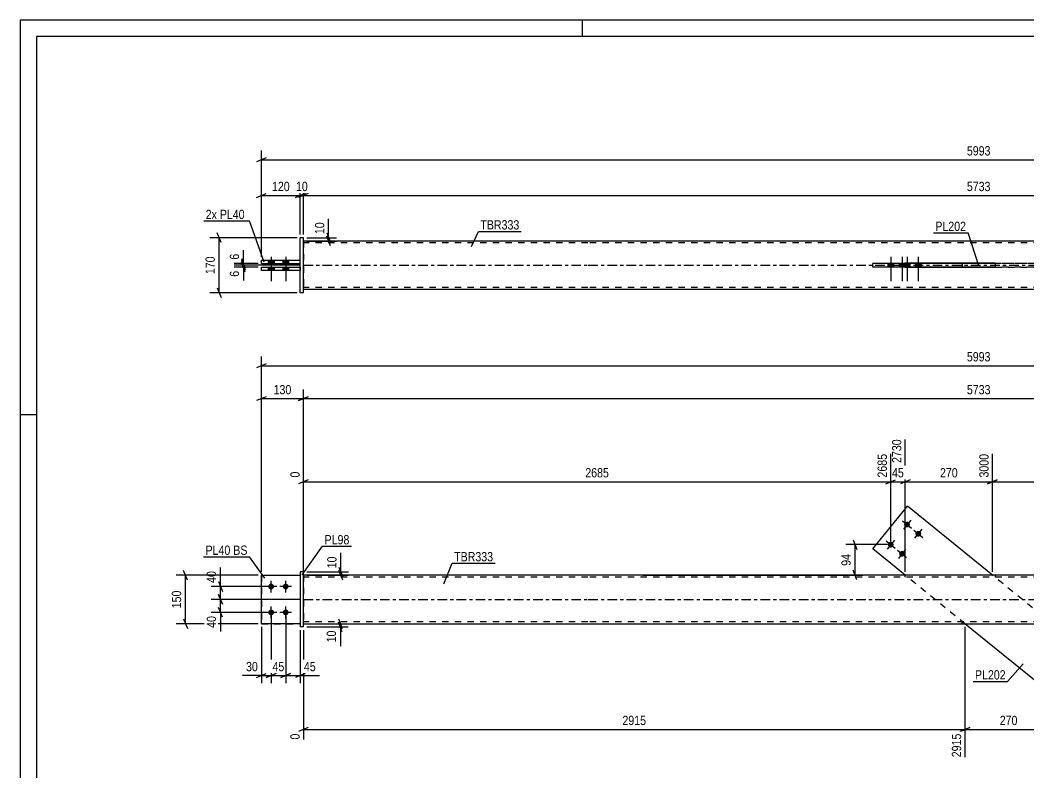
# Model space of a CAD drawing. Header units: millimetres. Extents: x 0 to 594, y 0 to 420.
# Drawn here: x 0 to 312, y 187.3 to 420 of the extents above; entities that cross this region are included whole.
import ezdxf

# ---------------------------------------------------------------- set-up
doc = ezdxf.new("R2010")
doc.units = ezdxf.units.MM
doc.linetypes.add('DXK_LINE_DOT2', pattern=[3.9198, 1.9599, -1.9599])
doc.linetypes.add('DXK_LINE_DOT3', pattern=[5.9187, 2.979, -0.9799, 0.9799, -0.9799])
doc.styles.add('Arial Narrow', font='ARIALN.TTF', dxfattribs={"height": 0.2})

# ---------------------------------------------------------------- blocks, each defined once
blk = doc.blocks.new('Unknown-580874361-1129')
at = {"color": 5, "linetype": 'Continuous'}
for p, q in [((594, 420), (0, 420)), ((0, 420), (0, 0)), ((174, 415), (174, 420)), ((589, 415), (5, 415)), ((5, 415), (5, 5)), ((5, 298), (0, 298))]:
    blk.add_line(p, q, dxfattribs=at)
blk = doc.blocks.new('Part-580874361-1928 - 1901')
at = {"color": 2, "linetype": 'Continuous'}
for p, q in [((74.64, 233.42), (74.64, 248.42)), ((74.64, 248.42), (86.64, 248.42)), ((86.64, 233.42), (74.64, 233.42))]:
    blk.add_line(p, q, dxfattribs=at)
at = {"color": 7, "linetype": 'DXK_LINE_DOT2'}
blk.add_line((86.64, 248.42), (86.64, 233.42), dxfattribs=at)
blk = doc.blocks.new('Part-580874361-1912 - 1901')
at = {"color": 2, "linetype": 'Continuous'}
for p, q in [((175.64, 248.42), (87.64, 248.42)), ((417.3, 248.42), (175.74, 248.42)), ((87.64, 233.42), (175.64, 233.42)), ((175.74, 233.42), (417.3, 233.42))]:
    blk.add_line(p, q, dxfattribs=at)
at = {"color": 7, "linetype": 'DXK_LINE_DOT2'}
for p, q in [((87.64, 248.42), (87.64, 233.42)), ((175.64, 247.82), (87.64, 247.82)), ((417.3, 247.82), (175.74, 247.82)), ((273.69, 248.42), (273.69, 247.82)), ((301.61, 248.42), (301.61, 247.82)), ((175.64, 234.02), (87.64, 234.02)), ((417.3, 234.02), (175.74, 234.02)), ((291.43, 233.42), (291.43, 234.02))]:
    blk.add_line(p, q, dxfattribs=at)
at = {"color": 7, "linetype": 'DXK_LINE_DOT3'}
for p, q in [((87.64, 240.92), (175.64, 240.92)), ((175.74, 240.92), (417.3, 240.92))]:
    blk.add_line(p, q, dxfattribs=at)
blk = doc.blocks.new('Part-580874361-1933 - 1901')
at = {"color": 7, "linetype": 'DXK_LINE_DOT2'}
for p, q in [((74.64, 248.42), (74.64, 233.42)), ((74.64, 248.42), (86.64, 248.42)), ((86.64, 248.42), (86.64, 233.42)), ((74.64, 233.42), (86.64, 233.42))]:
    blk.add_line(p, q, dxfattribs=at)
blk = doc.blocks.new('Part-580874361-1938 - 1901')
at = {"color": 2, "linetype": 'Continuous'}
for p, q in [((87.64, 249.42), (86.64, 249.42)), ((86.64, 249.42), (86.64, 232.42)), ((87.64, 232.42), (87.64, 249.42)), ((87.64, 232.42), (86.64, 232.42))]:
    blk.add_line(p, q, dxfattribs=at)
blk = doc.blocks.new('Part-580874361-1943 - 1901')
at = {"color": 2, "linetype": 'Continuous'}
for p, q in [((263.74, 256.57), (274.45, 269.77)), ((300.77, 248.42), (274.45, 269.77)), ((273.79, 248.42), (263.74, 256.57)), ((318.59, 212.06), (292.27, 233.42)), ((329.3, 225.26), (319.25, 233.42)), ((329.3, 225.26), (318.59, 212.06))]:
    blk.add_line(p, q, dxfattribs=at)
at = {"color": 7, "linetype": 'DXK_LINE_DOT2'}
for p, q in [((292.27, 233.42), (273.79, 248.42)), ((319.25, 233.42), (300.77, 248.42))]:
    blk.add_line(p, q, dxfattribs=at)
blk = doc.blocks.new('Bolt-580874361-1945 - 1901')
at = {"linetype": 'Continuous'}
for points in [[(77.64, 244.02, -1), (77.64, 245.82, -1)], [(82.14, 244.02, -1), (82.14, 245.82, -1)], [(77.64, 236.02, -1), (77.64, 237.82, -1)], [(82.14, 236.02, -1), (82.14, 237.82, -1)]]:
    blk.add_hatch(color=1, dxfattribs=at).paths.add_polyline_path(points)
at = {"color": 1, "linetype": 'Continuous'}
for p, q in [((77.64, 243.12), (77.64, 246.72)), ((82.14, 243.12), (82.14, 246.72)), ((79.44, 244.92), (75.84, 244.92)), ((83.94, 244.92), (80.34, 244.92)), ((77.64, 235.12), (77.64, 238.72)), ((82.14, 235.12), (82.14, 238.72)), ((79.44, 236.92), (75.84, 236.92)), ((83.94, 236.92), (80.34, 236.92))]:
    blk.add_line(p, q, dxfattribs=at)
blk = doc.blocks.new('Bolt-580874361-1946 - 1901')
at = {"linetype": 'Continuous'}
for points in [[(274.9, 264.77, -1), (273.77, 263.37, -1)], [(278.4, 261.94, -1), (277.26, 260.54, -1)], [(269.86, 258.56, -1), (268.73, 257.16, -1)], [(273.36, 255.72, -1), (272.22, 254.33, -1)]]:
    blk.add_hatch(color=1, dxfattribs=at).paths.add_polyline_path(points)
at = {"color": 1, "linetype": 'Continuous'}
for p, q in [((275.47, 265.47), (273.2, 262.68)), ((272.94, 265.21), (275.73, 262.94)), ((276.43, 262.37), (279.23, 260.1)), ((278.97, 262.63), (276.7, 259.84)), ((267.9, 259), (270.69, 256.73)), ((270.43, 259.26), (268.16, 256.46)), ((271.39, 256.16), (274.19, 253.89)), ((273.92, 256.42), (271.66, 253.63))]:
    blk.add_line(p, q, dxfattribs=at)
blk = doc.blocks.new('Part-580874361-2347 - 2328')
at = {"color": 2, "linetype": 'Continuous'}
for p, q in [((74.64, 342.63), (74.64, 343.63)), ((74.64, 343.63), (86.64, 343.63)), ((86.64, 342.63), (74.64, 342.63))]:
    blk.add_line(p, q, dxfattribs=at)
at = {"color": 7, "linetype": 'DXK_LINE_DOT2'}
blk.add_line((86.64, 343.63), (86.64, 342.63), dxfattribs=at)
blk = doc.blocks.new('Bolt-580874361-2331 - 2328')
at = {"linetype": 'Continuous'}
for points in [[(76.74, 344.83), (78.54, 344.83), (78.54, 345.83), (76.74, 345.83)], [(76.74, 344.83), (78.54, 344.83), (78.54, 345.83), (76.74, 345.83)], [(76.74, 342.63), (78.54, 342.63), (78.54, 343.63), (76.74, 343.63)], [(76.74, 342.63), (78.54, 342.63), (78.54, 343.63), (76.74, 343.63)], [(81.24, 344.83), (83.04, 344.83), (83.04, 345.83), (81.24, 345.83)], [(81.24, 344.83), (83.04, 344.83), (83.04, 345.83), (81.24, 345.83)], [(81.24, 342.63), (83.04, 342.63), (83.04, 343.63), (81.24, 343.63)], [(81.24, 342.63), (83.04, 342.63), (83.04, 343.63), (81.24, 343.63)]]:
    blk.add_hatch(color=1, dxfattribs=at).paths.add_polyline_path(points)
at = {"color": 1, "linetype": 'Continuous'}
for p, q in [((77.64, 346.83), (77.64, 339.33)), ((77.64, 346.83), (77.64, 339.33)), ((82.14, 346.83), (82.14, 339.33)), ((82.14, 346.83), (82.14, 339.33)), ((76.74, 345.83), (76.74, 344.83)), ((76.74, 345.83), (76.74, 344.83)), ((76.74, 343.63), (76.74, 342.63)), ((76.74, 343.63), (76.74, 342.63)), ((78.54, 345.83), (78.54, 344.83)), ((78.54, 345.83), (78.54, 344.83)), ((78.54, 343.63), (78.54, 342.63)), ((78.54, 343.63), (78.54, 342.63)), ((81.24, 345.83), (81.24, 344.83)), ((81.24, 345.83), (81.24, 344.83)), ((81.24, 343.63), (81.24, 342.63)), ((81.24, 343.63), (81.24, 342.63)), ((83.04, 345.83), (83.04, 344.83)), ((83.04, 345.83), (83.04, 344.83)), ((83.04, 343.63), (83.04, 342.63)), ((83.04, 343.63), (83.04, 342.63))]:
    blk.add_line(p, q, dxfattribs=at)
blk = doc.blocks.new('Part-580874361-2336 - 2328')
at = {"color": 2, "linetype": 'Continuous'}
for p, q in [((263.74, 343.63), (263.74, 344.83)), ((301.61, 344.83), (263.74, 344.83)), ((301.61, 343.63), (263.74, 343.63)), ((274.45, 343.63), (274.45, 344.83))]:
    blk.add_line(p, q, dxfattribs=at)
at = {"color": 7, "linetype": 'DXK_LINE_DOT2'}
for p, q in [((329.3, 344.83), (301.61, 344.83)), ((329.3, 343.63), (301.61, 343.63)), ((318.59, 343.63), (318.59, 344.83)), ((329.3, 343.63), (329.3, 344.83))]:
    blk.add_line(p, q, dxfattribs=at)
blk = doc.blocks.new('Part-580874361-2337 - 2328')
at = {"color": 2, "linetype": 'Continuous'}
for p, q in [((87.64, 352.73), (86.64, 352.73)), ((86.64, 335.73), (86.64, 352.73)), ((87.64, 335.73), (87.64, 352.73)), ((87.64, 335.73), (86.64, 335.73))]:
    blk.add_line(p, q, dxfattribs=at)
blk = doc.blocks.new('Part-580874361-2342 - 2328')
at = {"color": 2, "linetype": 'Continuous'}
for p, q in [((74.64, 344.83), (74.64, 345.83)), ((74.64, 345.83), (86.64, 345.83)), ((74.64, 344.83), (86.64, 344.83))]:
    blk.add_line(p, q, dxfattribs=at)
at = {"color": 7, "linetype": 'DXK_LINE_DOT2'}
blk.add_line((86.64, 344.83), (86.64, 345.83), dxfattribs=at)
blk = doc.blocks.new('Part-580874361-2367 - 2328')
at = {"color": 2, "linetype": 'Continuous'}
for p, q in [((175.64, 351.73), (87.64, 351.73)), ((417.3, 351.73), (175.74, 351.73)), ((273.69, 344.83), (273.69, 344.93)), ((301.61, 344.93), (273.69, 344.93)), ((273.69, 343.53), (273.69, 343.63)), ((301.61, 343.53), (273.69, 343.53)), ((291.43, 344.93), (291.43, 344.83)), ((291.43, 343.53), (291.43, 343.63)), ((301.61, 344.93), (301.61, 343.53)), ((175.64, 336.73), (87.64, 336.73)), ((417.3, 336.73), (175.74, 336.73))]:
    blk.add_line(p, q, dxfattribs=at)
at = {"color": 7, "linetype": 'DXK_LINE_DOT2'}
for p, q in [((87.64, 351.73), (87.64, 336.73)), ((175.64, 351.13), (87.64, 351.13)), ((417.3, 351.13), (175.74, 351.13)), ((273.69, 344.93), (273.69, 343.63)), ((291.43, 344.83), (291.43, 343.53)), ((301.61, 344.93), (319.35, 344.93)), ((319.35, 343.53), (301.61, 343.53)), ((175.64, 337.33), (87.64, 337.33)), ((417.3, 337.33), (175.74, 337.33))]:
    blk.add_line(p, q, dxfattribs=at)
at = {"color": 7, "linetype": 'DXK_LINE_DOT3'}
for p, q in [((87.64, 344.23), (175.64, 344.23)), ((175.74, 344.23), (417.3, 344.23))]:
    blk.add_line(p, q, dxfattribs=at)
blk = doc.blocks.new('Bolt-580874361-2373 - 2328')
at = {"linetype": 'Continuous'}
for points in [[(270.2, 344.83), (268.4, 344.83), (268.4, 343.63), (270.2, 343.63)], [(273.69, 344.83), (271.89, 344.83), (271.89, 343.63), (273.69, 343.63)], [(275.24, 344.83), (273.44, 344.83), (273.44, 343.63), (275.24, 343.63)], [(278.73, 344.83), (276.93, 344.83), (276.93, 343.63), (278.73, 343.63)]]:
    blk.add_hatch(color=1, dxfattribs=at).paths.add_polyline_path(points)
at = {"color": 1, "linetype": 'Continuous'}
for p, q in [((269.3, 346.83), (269.3, 339.33)), ((272.79, 346.83), (272.79, 339.33)), ((274.34, 346.83), (274.34, 339.33)), ((277.83, 346.83), (277.83, 339.33)), ((268.4, 344.83), (268.4, 343.63)), ((270.2, 344.83), (270.2, 343.63)), ((271.89, 344.83), (271.89, 343.63)), ((273.44, 344.83), (273.44, 343.63)), ((273.69, 344.83), (273.69, 343.63)), ((275.24, 344.83), (275.24, 343.63)), ((276.93, 344.83), (276.93, 343.63)), ((278.73, 344.83), (278.73, 343.63))]:
    blk.add_line(p, q, dxfattribs=at)
blk = doc.blocks.new('StraightDimension-580874361-2155 - 1901')
at = {"color": 7, "linetype": 'Continuous'}
for p, q in [((292.27, 232.42), (292.27, 192.13)), ((319.25, 232.42), (319.25, 192.13)), ((293.77, 201.34), (290.77, 200.14)), ((292.27, 200.74), (319.25, 200.74)), ((317.75, 200.14), (320.75, 201.34))]:
    blk.add_line(p, q, dxfattribs=at)
at = {"color": 0}
blk.add_wipeout([(309.1, 201.49), (309.1, 205.69), (302.42, 205.69), (302.42, 201.49)], dxfattribs=at)
at = {"color": 0, "linetype": 'Continuous'}
blk.add_wipeout([(318.65, 200.04), (314.45, 200.04), (314.45, 191.53), (318.65, 191.53)], dxfattribs=at)
at = {"color": 3, "style": 'Arial Narrow'}
blk.add_text('270', height=2.863, dxfattribs=at).set_placement((303.02, 202.09))
at = {"color": 3, "linetype": 'Continuous', "style": 'Arial Narrow'}
blk.add_text('3185', height=2.863, rotation=90.0002, dxfattribs=at).set_placement((318.05, 192.13))
blk = doc.blocks.new('StraightDimension-580874361-4114 - 1901')
at = {"color": 7, "linetype": 'Continuous'}
for p, q in [((74.64, 249.42), (74.64, 305.85)), ((87.64, 250.42), (87.64, 305.85)), ((76.14, 303.6), (73.14, 302.4)), ((74.64, 303), (87.64, 303)), ((86.14, 302.4), (89.14, 303.6))]:
    blk.add_line(p, q, dxfattribs=at)
at = {"color": 0}
blk.add_wipeout([(84.48, 303.75), (84.48, 307.95), (77.8, 307.95), (77.8, 303.75)], dxfattribs=at)
at = {"color": 3, "style": 'Arial Narrow'}
blk.add_text('130', height=2.863, dxfattribs=at).set_placement((78.4, 304.35))
blk = doc.blocks.new('StraightDimension-580874361-2125 - 1901')
at = {"color": 7, "linetype": 'Continuous'}
for p, q in [((98.6, 250.92), (99.8, 247.92)), ((99.8, 246.92), (98.6, 249.92)), ((88.64, 249.42), (101.6, 249.42)), ((88.64, 248.42), (101.6, 248.42)), ((99.2, 248.42), (99.2, 249.42))]:
    blk.add_line(p, q, dxfattribs=at)
at = {"color": 0}
blk.add_wipeout([(98.45, 254.8), (94.25, 254.8), (94.25, 249.94), (98.45, 249.94)], dxfattribs=at)
at = {"color": 7, "linetype": 'Continuous'}
blk.add_line((99.2, 249.42), (99.2, 255.32), dxfattribs=at)
blk.add_line((99.2, 249.42), (99.2, 255.32), dxfattribs=at)
at = {"color": 3, "style": 'Arial Narrow'}
blk.add_text('10', height=2.863, rotation=90.0002, dxfattribs=at).set_placement((97.85, 250.54))
blk = doc.blocks.new('StraightDimension-580874361-2235 - 1901')
at = {"color": 7, "linetype": 'Continuous'}
for p, q in [((273.79, 249.42), (273.79, 290.42)), ((300.77, 249.42), (300.77, 285.92)), ((275.29, 277.91), (272.29, 276.71)), ((299.27, 276.71), (302.27, 277.91)), ((273.79, 277.31), (300.77, 277.31))]:
    blk.add_line(p, q, dxfattribs=at)
at = {"color": 0, "linetype": 'Continuous'}
blk.add_wipeout([(300.17, 286.52), (295.97, 286.52), (295.97, 278.01), (300.17, 278.01)], dxfattribs=at)
at = {"color": 0}
blk.add_wipeout([(290.62, 278.06), (290.62, 282.26), (283.94, 282.26), (283.94, 278.06)], dxfattribs=at)
at = {"color": 3, "linetype": 'Continuous', "style": 'Arial Narrow'}
blk.add_text('3000', height=2.863, rotation=90.0002, dxfattribs=at).set_placement((299.57, 278.61))
at = {"color": 3, "style": 'Arial Narrow'}
blk.add_text('270', height=2.863, dxfattribs=at).set_placement((284.54, 278.66))
blk = doc.blocks.new('StraightDimension-580874361-2098 - 1901')
at = {"color": 7, "linetype": 'Continuous'}
for p, q in [((76.64, 244.92), (59.09, 244.92)), ((61.34, 246.42), (62.54, 243.42)), ((61.94, 240.92), (61.94, 244.92)), ((86.64, 240.92), (59.09, 240.92)), ((62.54, 239.42), (61.34, 242.42))]:
    blk.add_line(p, q, dxfattribs=at)
at = {"color": 0}
blk.add_wipeout([(61.19, 250.3), (56.99, 250.3), (56.99, 245.44), (61.19, 245.44)], dxfattribs=at)
at = {"color": 7, "linetype": 'Continuous'}
blk.add_line((61.94, 244.92), (61.94, 250.82), dxfattribs=at)
blk.add_line((61.94, 244.92), (61.94, 250.82), dxfattribs=at)
at = {"color": 3, "style": 'Arial Narrow'}
blk.add_text('40', height=2.863, rotation=90.0002, dxfattribs=at).set_placement((60.59, 246.04))
blk = doc.blocks.new('StraightDimension-580874361-1996 - 1901')
at = {"color": 7, "linetype": 'Continuous'}
for p, q in [((257.65, 259.36), (258.85, 256.36)), ((268.3, 257.86), (255.4, 257.86)), ((258.25, 248.44), (258.25, 257.86)), ((258.85, 246.94), (257.65, 249.94)), ((192.64, 248.44), (260.65, 248.44))]:
    blk.add_line(p, q, dxfattribs=at)
at = {"color": 0}
blk.add_wipeout([(257.5, 255.58), (253.3, 255.58), (253.3, 250.72), (257.5, 250.72)], dxfattribs=at)
at = {"color": 3, "style": 'Arial Narrow'}
blk.add_text('94', height=2.863, rotation=90.0002, dxfattribs=at).set_placement((256.9, 251.32))
blk = doc.blocks.new('StraightDimension-580874361-2041 - 1901')
at = {"color": 7, "linetype": 'Continuous'}
for p, q in [((51.74, 246.92), (50.54, 249.92)), ((73.64, 248.42), (48.29, 248.42)), ((51.14, 233.42), (51.14, 248.42)), ((50.54, 234.92), (51.74, 231.92)), ((73.64, 233.42), (48.29, 233.42))]:
    blk.add_line(p, q, dxfattribs=at)
at = {"color": 0}
blk.add_wipeout([(50.39, 244.26), (46.19, 244.26), (46.19, 237.58), (50.39, 237.58)], dxfattribs=at)
at = {"color": 3, "style": 'Arial Narrow'}
blk.add_text('150', height=2.863, rotation=90.0002, dxfattribs=at).set_placement((49.79, 238.18))
blk = doc.blocks.new('StraightDimension-580874361-2257 - 1901')
at = {"color": 7, "linetype": 'Continuous'}
for p, q in [((273.79, 249.42), (273.79, 290.42)), ((269.3, 258.86), (269.3, 285.92)), ((267.8, 276.71), (270.8, 277.91)), ((275.29, 277.91), (272.29, 276.71)), ((269.3, 277.31), (273.79, 277.31))]:
    blk.add_line(p, q, dxfattribs=at)
at = {"color": 0}
blk.add_wipeout([(273.97, 278.06), (273.97, 282.26), (269.11, 282.26), (269.11, 278.06)], dxfattribs=at)
at = {"color": 0, "linetype": 'Continuous'}
blk.add_wipeout([(273.19, 291.02), (268.99, 291.02), (268.99, 282.51), (273.19, 282.51)], dxfattribs=at)
at = {"color": 3, "linetype": 'Continuous', "style": 'Arial Narrow'}
blk.add_text('2730', height=2.863, rotation=90.0002, dxfattribs=at).set_placement((272.59, 283.11))
at = {"color": 3, "style": 'Arial Narrow'}
blk.add_text('45', height=2.863, dxfattribs=at).set_placement((269.71, 278.66))
blk = doc.blocks.new('StraightDimension-580874361-2111 - 1901')
at = {"color": 7, "linetype": 'Continuous'}
for p, q in [((86.64, 240.92), (59.09, 240.92)), ((61.34, 242.42), (62.54, 239.42)), ((61.94, 236.92), (61.94, 240.92)), ((62.54, 235.42), (61.34, 238.42)), ((76.64, 236.92), (59.09, 236.92))]:
    blk.add_line(p, q, dxfattribs=at)
at = {"color": 0}
blk.add_wipeout([(61.19, 236.39), (56.99, 236.39), (56.99, 231.54), (61.19, 231.54)], dxfattribs=at)
at = {"color": 7, "linetype": 'Continuous'}
blk.add_line((61.94, 236.92), (61.94, 231.01), dxfattribs=at)
blk.add_line((61.94, 236.92), (61.94, 231.01), dxfattribs=at)
at = {"color": 3, "style": 'Arial Narrow'}
blk.add_text('40', height=2.863, rotation=90.0002, dxfattribs=at).set_placement((60.59, 232.14))
blk = doc.blocks.new('StraightDimension-580874361-2134 - 1901')
at = {"color": 7, "linetype": 'Continuous'}
for p, q in [((98.45, 234.92), (99.65, 231.92)), ((88.64, 233.42), (101.45, 233.42)), ((88.64, 232.42), (101.45, 232.42)), ((99.65, 230.92), (98.45, 233.92)), ((99.05, 232.42), (99.05, 233.42))]:
    blk.add_line(p, q, dxfattribs=at)
at = {"color": 0}
blk.add_wipeout([(98.3, 231.89), (94.1, 231.89), (94.1, 227.04), (98.3, 227.04)], dxfattribs=at)
at = {"color": 7, "linetype": 'Continuous'}
blk.add_line((99.05, 232.42), (99.05, 226.51), dxfattribs=at)
blk.add_line((99.05, 232.42), (99.05, 226.51), dxfattribs=at)
at = {"color": 3, "style": 'Arial Narrow'}
blk.add_text('10', height=2.863, rotation=90.0002, dxfattribs=at).set_placement((97.7, 227.64))
blk = doc.blocks.new('StraightDimension-580874361-2143 - 1901')
at = {"color": 7, "linetype": 'Continuous'}
for p, q in [((87.64, 231.42), (87.64, 197.61)), ((292.27, 232.42), (292.27, 192.13)), ((89.14, 201.34), (86.14, 200.14)), ((87.64, 200.74), (292.27, 200.74)), ((290.77, 200.14), (293.77, 201.34))]:
    blk.add_line(p, q, dxfattribs=at)
at = {"color": 0}
blk.add_wipeout([(194.21, 201.49), (194.21, 205.69), (185.7, 205.69), (185.7, 201.49)], dxfattribs=at)
at = {"color": 0, "linetype": 'Continuous'}
for points in [[(87.04, 200.04), (82.84, 200.04), (82.84, 197.01), (87.04, 197.01)], [(291.67, 200.04), (287.47, 200.04), (287.47, 191.53), (291.67, 191.53)]]:
    blk.add_wipeout(points, dxfattribs=at)
at = {"color": 3, "style": 'Arial Narrow'}
blk.add_text('2915', height=2.863, dxfattribs=at).set_placement((186.3, 202.09))
at = {"color": 3, "linetype": 'Continuous', "style": 'Arial Narrow'}
for s, height, p in [('0', 2.86, (86.44, 197.61)), ('2915', 2.863, (291.07, 192.13))]:
    blk.add_text(s, height=height, rotation=90.0002, dxfattribs=at).set_placement(p)
blk = doc.blocks.new('StraightDimension-580874361-2196 - 1901')
at = {"color": 7, "linetype": 'Continuous'}
for p, q in [((77.64, 235.92), (77.64, 214.99)), ((74.64, 232.42), (74.64, 214.99)), ((73.14, 216.79), (76.14, 217.99)), ((74.64, 217.39), (77.64, 217.39)), ((79.14, 217.99), (76.14, 216.79))]:
    blk.add_line(p, q, dxfattribs=at)
at = {"color": 0}
blk.add_wipeout([(74.12, 218.14), (74.12, 222.34), (69.26, 222.34), (69.26, 218.14)], dxfattribs=at)
at = {"color": 7, "linetype": 'Continuous'}
blk.add_line((74.64, 217.39), (68.74, 217.39), dxfattribs=at)
blk.add_line((74.64, 217.39), (68.74, 217.39), dxfattribs=at)
at = {"color": 3, "style": 'Arial Narrow'}
blk.add_text('30', height=2.863, dxfattribs=at).set_placement((69.86, 218.74))
blk = doc.blocks.new('StraightDimension-580874361-2206 - 1901')
at = {"color": 7, "linetype": 'Continuous'}
for p, q in [((77.64, 235.92), (77.64, 214.99)), ((82.14, 235.92), (82.14, 214.99)), ((76.14, 216.79), (79.14, 217.99)), ((77.64, 217.39), (82.14, 217.39)), ((83.64, 217.99), (80.64, 216.79))]:
    blk.add_line(p, q, dxfattribs=at)
at = {"color": 0}
blk.add_wipeout([(82.32, 218.14), (82.32, 222.34), (77.46, 222.34), (77.46, 218.14)], dxfattribs=at)
at = {"color": 3, "style": 'Arial Narrow'}
blk.add_text('45', height=2.863, dxfattribs=at).set_placement((78.06, 218.74))
blk = doc.blocks.new('StraightDimension-580874361-2213 - 1901')
at = {"color": 7, "linetype": 'Continuous'}
for p, q in [((82.14, 235.92), (82.14, 214.99)), ((86.64, 231.42), (86.64, 214.99)), ((80.64, 216.79), (83.64, 217.99)), ((82.14, 217.39), (86.64, 217.39)), ((88.14, 217.99), (85.14, 216.79))]:
    blk.add_line(p, q, dxfattribs=at)
at = {"color": 0}
blk.add_wipeout([(92.02, 218.14), (92.02, 222.34), (87.17, 222.34), (87.17, 218.14)], dxfattribs=at)
at = {"color": 7, "linetype": 'Continuous'}
blk.add_line((86.64, 217.39), (92.55, 217.39), dxfattribs=at)
blk.add_line((86.64, 217.39), (92.55, 217.39), dxfattribs=at)
at = {"color": 3, "style": 'Arial Narrow'}
blk.add_text('45', height=2.863, dxfattribs=at).set_placement((87.77, 218.74))
blk = doc.blocks.new('StraightDimension-580874361-2221 - 1901')
at = {"color": 7, "linetype": 'Continuous'}
for p, q in [((300.77, 249.42), (300.77, 285.92)), ((505.4, 250.42), (505.4, 285.92)), ((302.27, 277.91), (299.27, 276.71)), ((503.9, 276.71), (506.9, 277.91)), ((300.77, 277.31), (505.4, 277.31))]:
    blk.add_line(p, q, dxfattribs=at)
at = {"color": 0, "linetype": 'Continuous'}
blk.add_wipeout([(504.8, 286.52), (500.6, 286.52), (500.6, 278.01), (504.8, 278.01)], dxfattribs=at)
at = {"color": 0}
blk.add_wipeout([(407.34, 278.06), (407.34, 282.26), (398.83, 282.26), (398.83, 278.06)], dxfattribs=at)
at = {"color": 3, "linetype": 'Continuous', "style": 'Arial Narrow'}
blk.add_text('5733', height=2.863, rotation=90.0002, dxfattribs=at).set_placement((504.2, 278.61))
at = {"color": 3, "style": 'Arial Narrow'}
blk.add_text('2733', height=2.863, dxfattribs=at).set_placement((399.43, 278.66))
blk = doc.blocks.new('StraightDimension-580874361-2273 - 1901')
at = {"color": 7, "linetype": 'Continuous'}
for p, q in [((269.3, 258.86), (269.3, 285.92)), ((89.14, 277.91), (86.14, 276.71)), ((87.64, 249.42), (87.64, 280.44)), ((267.8, 276.71), (270.8, 277.91)), ((87.64, 277.31), (269.3, 277.31))]:
    blk.add_line(p, q, dxfattribs=at)
at = {"color": 0, "linetype": 'Continuous'}
for points in [[(268.7, 286.52), (264.5, 286.52), (264.5, 278.01), (268.7, 278.01)], [(87.04, 281.04), (82.84, 281.04), (82.84, 278.01), (87.04, 278.01)]]:
    blk.add_wipeout(points, dxfattribs=at)
at = {"color": 0}
blk.add_wipeout([(182.72, 278.06), (182.72, 282.26), (174.21, 282.26), (174.21, 278.06)], dxfattribs=at)
at = {"color": 3, "linetype": 'Continuous', "style": 'Arial Narrow'}
for s, height, p in [('2685', 2.863, (268.1, 278.61)), ('0', 2.86, (86.44, 278.61))]:
    blk.add_text(s, height=height, rotation=90.0002, dxfattribs=at).set_placement(p)
at = {"color": 3, "style": 'Arial Narrow'}
blk.add_text('2685', height=2.863, dxfattribs=at).set_placement((174.81, 278.66))
blk = doc.blocks.new('StraightDimension-580874361-2284 - 1901')
at = {"color": 7, "linetype": 'Continuous'}
for p, q in [((74.64, 249.42), (74.64, 316.02)), ((76.14, 313.77), (73.14, 312.57)), ((74.64, 313.17), (518.4, 313.17))]:
    blk.add_line(p, q, dxfattribs=at)
at = {"color": 0}
blk.add_wipeout([(300.78, 313.92), (300.78, 318.12), (292.26, 318.12), (292.26, 313.92)], dxfattribs=at)
at = {"color": 3, "style": 'Arial Narrow'}
blk.add_text('5993', height=2.863, dxfattribs=at).set_placement((292.86, 314.52))
blk = doc.blocks.new('StraightDimension-580874361-4113 - 1901')
at = {"color": 7, "linetype": 'Continuous'}
for p, q in [((87.64, 250.42), (87.64, 305.85)), ((89.14, 303.6), (86.14, 302.4)), ((87.64, 303), (505.4, 303))]:
    blk.add_line(p, q, dxfattribs=at)
at = {"color": 0}
blk.add_wipeout([(300.78, 303.75), (300.78, 307.95), (292.26, 307.95), (292.26, 303.75)], dxfattribs=at)
at = {"color": 3, "style": 'Arial Narrow'}
blk.add_text('5733', height=2.863, dxfattribs=at).set_placement((292.86, 304.35))
blk = doc.blocks.new('StraightDimension-580874361-2483 - 2328')
at = {"color": 7, "linetype": 'Continuous'}
for p, q in [((74.64, 346.83), (74.64, 368.67)), ((86.64, 353.73), (86.64, 368.67)), ((73.14, 365.22), (76.14, 366.42)), ((74.64, 365.82), (86.64, 365.82)), ((88.14, 366.42), (85.14, 365.22))]:
    blk.add_line(p, q, dxfattribs=at)
at = {"color": 0}
blk.add_wipeout([(83.98, 366.57), (83.98, 370.77), (77.3, 370.77), (77.3, 366.57)], dxfattribs=at)
at = {"color": 3, "style": 'Arial Narrow'}
blk.add_text('120', height=2.863, dxfattribs=at).set_placement((77.9, 367.17))
blk = doc.blocks.new('StraightDimension-580874361-2524 - 2328')
at = {"color": 7, "linetype": 'Continuous'}
for p, q in [((85.64, 352.73), (58.7, 352.73)), ((62.15, 351.23), (60.95, 354.23)), ((61.55, 335.73), (61.55, 352.73)), ((60.95, 337.23), (62.15, 334.23)), ((85.64, 335.73), (58.7, 335.73))]:
    blk.add_line(p, q, dxfattribs=at)
at = {"color": 0}
blk.add_wipeout([(60.8, 347.57), (56.6, 347.57), (56.6, 340.89), (60.8, 340.89)], dxfattribs=at)
at = {"color": 3, "style": 'Arial Narrow'}
blk.add_text('170', height=2.863, rotation=90.0002, dxfattribs=at).set_placement((60.2, 341.49))
blk = doc.blocks.new('StraightDimension-580874361-2406 - 2328')
at = {"color": 7, "linetype": 'Continuous'}
for p, q in [((86.64, 344.23), (66.2, 344.23)), ((73.64, 343.63), (66.2, 343.63)), ((68.45, 345.73), (69.65, 342.73)), ((69.65, 342.13), (68.45, 345.13)), ((69.05, 343.63), (69.05, 344.23))]:
    blk.add_line(p, q, dxfattribs=at)
at = {"color": 0}
blk.add_wipeout([(68.3, 343.11), (64.1, 343.11), (64.1, 340.08), (68.3, 340.08)], dxfattribs=at)
at = {"color": 7, "linetype": 'Continuous'}
blk.add_line((69.05, 343.63), (69.05, 339.55), dxfattribs=at)
blk.add_line((69.05, 343.63), (69.05, 339.55), dxfattribs=at)
at = {"color": 3, "style": 'Arial Narrow'}
blk.add_text('6', height=2.86, rotation=90.0002, dxfattribs=at).set_placement((67.7, 340.68))
blk = doc.blocks.new('StraightDimension-580874361-2379 - 2328')
at = {"color": 7, "linetype": 'Continuous'}
for p, q in [((88.64, 352.73), (97.82, 352.73)), ((94.82, 354.23), (96.02, 351.23)), ((96.02, 350.23), (94.82, 353.23)), ((95.42, 351.73), (95.42, 352.73)), ((88.64, 351.73), (97.82, 351.73))]:
    blk.add_line(p, q, dxfattribs=at)
at = {"color": 0}
blk.add_wipeout([(94.67, 358.11), (90.47, 358.11), (90.47, 353.26), (94.67, 353.26)], dxfattribs=at)
at = {"color": 7, "linetype": 'Continuous'}
blk.add_line((95.42, 352.73), (95.42, 358.64), dxfattribs=at)
blk.add_line((95.42, 352.73), (95.42, 358.64), dxfattribs=at)
at = {"color": 3, "style": 'Arial Narrow'}
blk.add_text('10', height=2.863, rotation=90.0002, dxfattribs=at).set_placement((94.07, 353.86))
blk = doc.blocks.new('StraightDimension-580874361-2390 - 2328')
at = {"color": 7, "linetype": 'Continuous'}
for p, q in [((73.64, 344.83), (66.2, 344.83)), ((86.64, 344.23), (66.2, 344.23)), ((68.45, 346.33), (69.65, 343.33)), ((69.65, 342.73), (68.45, 345.73)), ((69.05, 344.23), (69.05, 344.83))]:
    blk.add_line(p, q, dxfattribs=at)
at = {"color": 0}
blk.add_wipeout([(68.3, 348.38), (64.1, 348.38), (64.1, 345.36), (68.3, 345.36)], dxfattribs=at)
at = {"color": 7, "linetype": 'Continuous'}
blk.add_line((69.05, 344.83), (69.05, 348.91), dxfattribs=at)
blk.add_line((69.05, 344.83), (69.05, 348.91), dxfattribs=at)
at = {"color": 3, "style": 'Arial Narrow'}
blk.add_text('6', height=2.86, rotation=90.0002, dxfattribs=at).set_placement((67.7, 345.96))
blk = doc.blocks.new('StraightDimension-580874361-2473 - 2328')
at = {"color": 7, "linetype": 'Continuous'}
for p, q in [((87.64, 353.73), (87.64, 368.67)), ((89.14, 366.42), (86.14, 365.22)), ((87.64, 365.82), (505.4, 365.82))]:
    blk.add_line(p, q, dxfattribs=at)
at = {"color": 0}
blk.add_wipeout([(300.78, 366.57), (300.78, 370.77), (292.26, 370.77), (292.26, 366.57)], dxfattribs=at)
at = {"color": 3, "style": 'Arial Narrow'}
blk.add_text('5733', height=2.863, dxfattribs=at).set_placement((292.86, 367.17))
blk = doc.blocks.new('StraightDimension-580874361-2493 - 2328')
at = {"color": 7, "linetype": 'Continuous'}
for p, q in [((86.64, 353.73), (86.64, 368.67)), ((87.64, 353.73), (87.64, 368.67)), ((85.14, 365.22), (88.14, 366.42)), ((89.14, 366.42), (86.14, 365.22)), ((86.64, 365.82), (87.64, 365.82))]:
    blk.add_line(p, q, dxfattribs=at)
at = {"color": 0}
blk.add_wipeout([(89.57, 366.57), (89.57, 370.77), (84.71, 370.77), (84.71, 366.57)], dxfattribs=at)
at = {"color": 3, "style": 'Arial Narrow'}
blk.add_text('10', height=2.863, dxfattribs=at).set_placement((85.31, 367.17))
blk = doc.blocks.new('StraightDimension-580874361-2504 - 2328')
at = {"color": 7, "linetype": 'Continuous'}
for p, q in [((74.64, 346.83), (74.64, 379.68)), ((76.14, 377.43), (73.14, 376.23)), ((74.64, 376.83), (518.4, 376.83))]:
    blk.add_line(p, q, dxfattribs=at)
at = {"color": 0}
blk.add_wipeout([(300.78, 377.58), (300.78, 381.78), (292.26, 381.78), (292.26, 377.58)], dxfattribs=at)
at = {"color": 3, "style": 'Arial Narrow'}
blk.add_text('5993', height=2.863, dxfattribs=at).set_placement((292.86, 378.18))
blk = doc.blocks.new('Mark-580874361-1908 - 1901')
at = {"color": 0}
blk.add_wipeout([(146.31, 252.71), (146.31, 255.71), (134.25, 255.71), (134.25, 252.71)], dxfattribs=at)
blk.add_wipeout([(146.31, 252.71), (146.31, 255.71), (134.25, 255.71), (134.25, 252.71)], dxfattribs=at)
at = {"color": 30, "linetype": 'Continuous'}
for p, q in [((131.05, 245.76), (133.65, 252.11)), ((133.65, 252.11), (146.91, 252.11))]:
    blk.add_line(p, q, dxfattribs=at)
at = {"color": 3, "style": 'Arial Narrow'}
blk.add_text('TBR333', height=2.863, dxfattribs=at).set_placement((134.25, 252.71))
blk = doc.blocks.new('Mark-580874361-1934 - 1901')
at = {"color": 0}
blk.add_wipeout([(101.85, 257.96), (101.85, 260.96), (94.17, 260.96), (94.17, 257.96)], dxfattribs=at)
blk.add_wipeout([(101.85, 257.96), (101.85, 260.96), (94.17, 260.96), (94.17, 257.96)], dxfattribs=at)
at = {"color": 30, "linetype": 'Continuous'}
for p, q in [((87.28, 248.5), (93.57, 257.36)), ((93.57, 257.36), (102.45, 257.36))]:
    blk.add_line(p, q, dxfattribs=at)
at = {"color": 3, "style": 'Arial Narrow'}
blk.add_text('PL98', height=2.863, dxfattribs=at).set_placement((94.17, 257.96))
blk = doc.blocks.new('Mark-580874361-1939 - 1901')
at = {"color": 0}
blk.add_wipeout([(304.87, 216.18), (304.87, 219.18), (295.36, 219.18), (295.36, 216.18)], dxfattribs=at)
blk.add_wipeout([(304.87, 216.18), (304.87, 219.18), (295.36, 219.18), (295.36, 216.18)], dxfattribs=at)
at = {"color": 30, "linetype": 'Continuous'}
for p in [(310.23, 221.06), (294.76, 215.58)]:
    blk.add_line(p, (305.47, 215.58), dxfattribs=at)
at = {"color": 3, "style": 'Arial Narrow'}
blk.add_text('PL202', height=2.863, dxfattribs=at).set_placement((295.36, 216.18))
blk = doc.blocks.new('MarkSet-580874361-2313 - 1901')
at = {"color": 0}
blk.add_wipeout([(65.02, 254.71), (65.02, 257.71), (57.34, 257.71), (57.34, 254.71)], dxfattribs=at)
blk.add_wipeout([(65.02, 254.71), (65.02, 257.71), (57.34, 257.71), (57.34, 254.71)], dxfattribs=at)
blk.add_wipeout([(70.3, 254.71), (70.3, 257.71), (65.92, 257.71), (65.92, 254.71)], dxfattribs=at)
blk.add_wipeout([(70.3, 254.71), (70.3, 257.71), (65.92, 257.71), (65.92, 254.71)], dxfattribs=at)
at = {"color": 30, "linetype": 'Continuous'}
for p in [(56.74, 254.11), (75.68, 247.48)]:
    blk.add_line(p, (70.9, 254.11), dxfattribs=at)
at = {"color": 3, "style": 'Arial Narrow'}
for s, p in [('PL40', (57.34, 254.71)), ('BS', (65.92, 254.71))]:
    blk.add_text(s, height=2.863, dxfattribs=at).set_placement(p)
blk = doc.blocks.new('Mark-580874361-2332 - 2328')
at = {"color": 0}
blk.add_wipeout([(292.61, 354.84), (292.61, 357.84), (283.1, 357.84), (283.1, 354.84)], dxfattribs=at)
blk.add_wipeout([(292.61, 354.84), (292.61, 357.84), (283.1, 357.84), (283.1, 354.84)], dxfattribs=at)
at = {"color": 30, "linetype": 'Continuous'}
for p in [(282.5, 354.24), (296.59, 344.06)]:
    blk.add_line(p, (293.21, 354.24), dxfattribs=at)
at = {"color": 3, "style": 'Arial Narrow'}
blk.add_text('PL202', height=2.863, dxfattribs=at).set_placement((283.1, 354.84))
blk = doc.blocks.new('Mark-580874361-2363 - 2328')
at = {"color": 0}
blk.add_wipeout([(154.41, 355.3), (154.41, 358.3), (142.36, 358.3), (142.36, 355.3)], dxfattribs=at)
blk.add_wipeout([(154.41, 355.3), (154.41, 358.3), (142.36, 358.3), (142.36, 355.3)], dxfattribs=at)
at = {"color": 30, "linetype": 'Continuous'}
for p, q in [((139.65, 350.04), (141.76, 354.7)), ((141.76, 354.7), (155.01, 354.7))]:
    blk.add_line(p, q, dxfattribs=at)
at = {"color": 3, "style": 'Arial Narrow'}
blk.add_text('TBR333', height=2.863, dxfattribs=at).set_placement((142.36, 355.3))
blk = doc.blocks.new('MarkSet-580874361-2556 - 2328')
at = {"color": 0}
blk.add_wipeout([(60.86, 358.52), (60.86, 361.52), (57.39, 361.52), (57.39, 358.52)], dxfattribs=at)
blk.add_wipeout([(60.86, 358.52), (60.86, 361.52), (57.39, 361.52), (57.39, 358.52)], dxfattribs=at)
blk.add_wipeout([(69.44, 358.52), (69.44, 361.52), (61.76, 361.52), (61.76, 358.52)], dxfattribs=at)
blk.add_wipeout([(69.44, 358.52), (69.44, 361.52), (61.76, 361.52), (61.76, 358.52)], dxfattribs=at)
at = {"color": 30, "linetype": 'Continuous'}
for p in [(56.79, 357.92), (75.49, 345.21)]:
    blk.add_line(p, (70.94, 357.92), dxfattribs=at)
at = {"color": 3, "style": 'Arial Narrow'}
for s, p in [('2x', (57.39, 358.52)), ('PL40', (61.76, 358.52))]:
    blk.add_text(s, height=2.863, dxfattribs=at).set_placement(p)

msp = doc.modelspace()

# ---------------------------------------------------------------- block references
for name in ['Unknown-580874361-1129', 'Part-580874361-2337 - 2328', 'Part-580874361-2367 - 2328', 'Bolt-580874361-2331 - 2328', 'Bolt-580874361-2373 - 2328', 'Part-580874361-2342 - 2328', 'Part-580874361-2347 - 2328', 'Part-580874361-2336 - 2328', 'Part-580874361-1943 - 1901', 'Bolt-580874361-1946 - 1901', 'Part-580874361-1928 - 1901', 'Part-580874361-1933 - 1901', 'Bolt-580874361-1945 - 1901', 'Part-580874361-1938 - 1901', 'Part-580874361-1912 - 1901']:
    msp.add_blockref(name, (0, 0))

# ---------------------------------------------------------------- next in the draw order: block references
for name in ['StraightDimension-580874361-2483 - 2328', 'StraightDimension-580874361-4114 - 1901', 'StraightDimension-580874361-2235 - 1901', 'StraightDimension-580874361-1996 - 1901', 'StraightDimension-580874361-2134 - 1901', 'StraightDimension-580874361-2155 - 1901']:
    msp.add_blockref(name, (0, 0))

# ---------------------------------------------------------------- next in the draw order: block references
for name in ['StraightDimension-580874361-2379 - 2328', 'StraightDimension-580874361-2524 - 2328', 'StraightDimension-580874361-2257 - 1901', 'StraightDimension-580874361-2221 - 1901', 'StraightDimension-580874361-2125 - 1901', 'StraightDimension-580874361-2098 - 1901']:
    msp.add_blockref(name, (0, 0))

# ---------------------------------------------------------------- next in the draw order: block references
for name in ['StraightDimension-580874361-2473 - 2328', 'StraightDimension-580874361-2406 - 2328', 'StraightDimension-580874361-2273 - 1901', 'StraightDimension-580874361-2041 - 1901']:
    msp.add_blockref(name, (0, 0))

# ---------------------------------------------------------------- next in the draw order: block references
for name in ['StraightDimension-580874361-2493 - 2328', 'StraightDimension-580874361-2390 - 2328', 'StraightDimension-580874361-2284 - 1901', 'StraightDimension-580874361-2111 - 1901']:
    msp.add_blockref(name, (0, 0))

# ---------------------------------------------------------------- next in the draw order: block references
for name in ['StraightDimension-580874361-2504 - 2328', 'StraightDimension-580874361-4113 - 1901', 'MarkSet-580874361-2313 - 1901', 'StraightDimension-580874361-2196 - 1901', 'StraightDimension-580874361-2143 - 1901']:
    msp.add_blockref(name, (0, 0))

# ---------------------------------------------------------------- next in the draw order: block references
for name in ['MarkSet-580874361-2556 - 2328', 'Mark-580874361-2363 - 2328', 'Mark-580874361-2332 - 2328', 'Mark-580874361-1934 - 1901', 'Mark-580874361-1908 - 1901', 'StraightDimension-580874361-2206 - 1901', 'Mark-580874361-1939 - 1901']:
    msp.add_blockref(name, (0, 0))

# ---------------------------------------------------------------- next in the draw order: block references
msp.add_blockref('StraightDimension-580874361-2213 - 1901', (0, 0))

doc.saveas('drawing.dxf')
